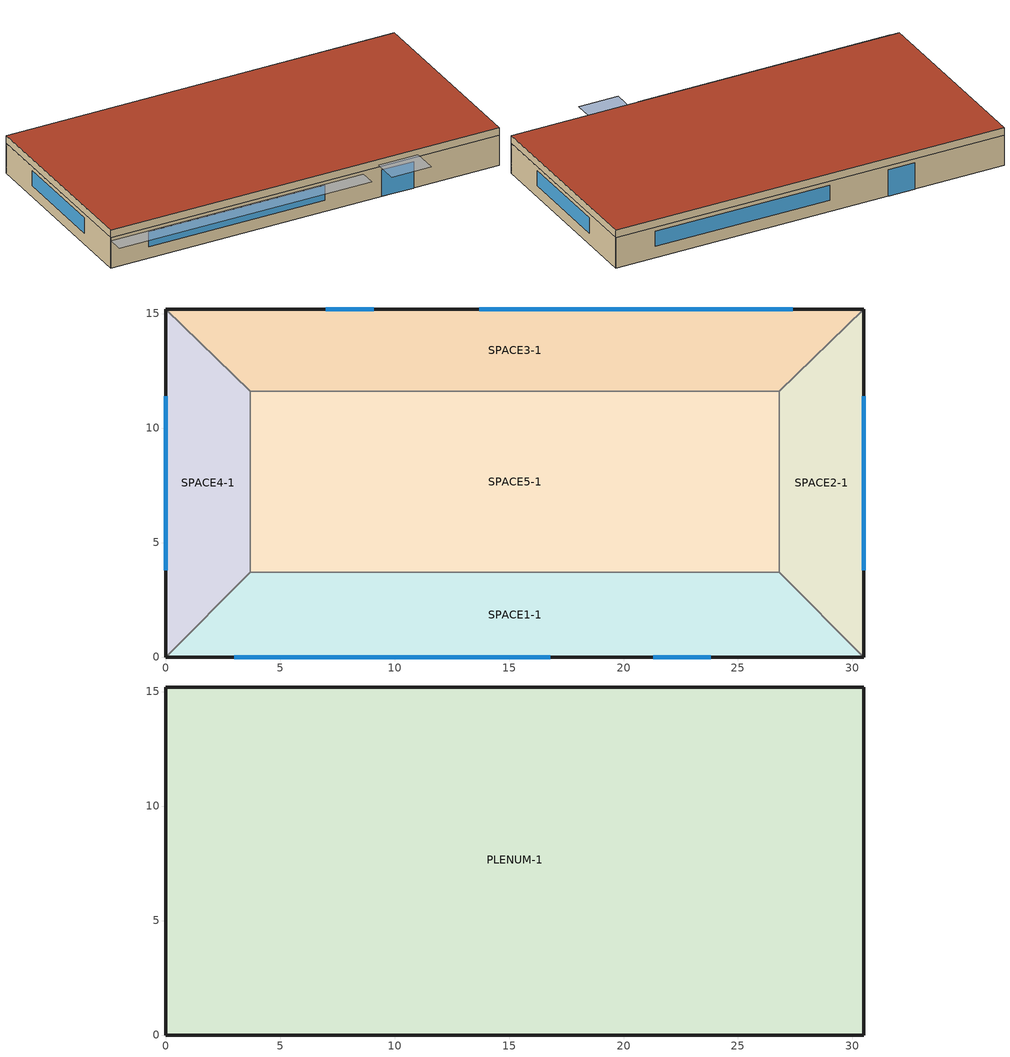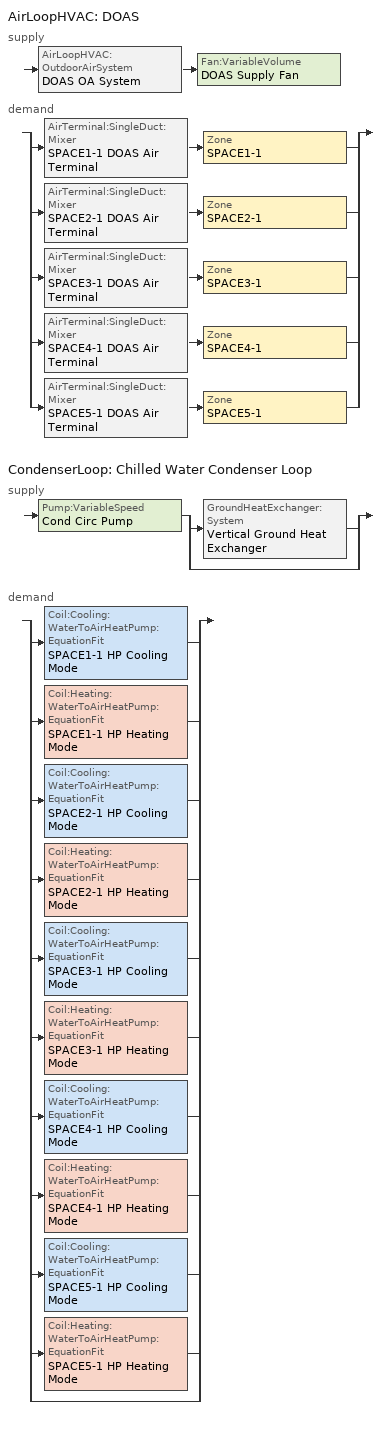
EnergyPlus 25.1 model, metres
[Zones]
SPACE1-1
 floor ground (FLOOR-SLAB-1): 26.8,3.7 30.5,0 0,0 3.7,3.7 z0
 wall outside (WALL-1): 0,0 30.5,0 z0:2.4
 wall to SPACE2-1 (INT-WALL-1): 30.5,0 26.8,3.7 z0:2.4
 wall to SPACE4-1 (INT-WALL-1): 3.7,3.7 0,0 z0:2.4
 wall to SPACE5-1 (INT-WALL-1): 26.8,3.7 3.7,3.7 z0:2.4
 window (Dbl Clr 3mm/13mm Air): 3,0 16.8,0 z0.9:2.1
 window (Sgl Grey 3mm): 21.3,0 23.8,0 z0:2.1
SPACE2-1
 floor ground (FLOOR-SLAB-1): 26.8,11.6 30.5,15.2 30.5,0 26.8,3.7 z0
 wall outside (WALL-1): 30.5,0 30.5,15.2 z0:2.4
 wall to SPACE3-1 (INT-WALL-1): 30.5,15.2 26.8,11.6 z0:2.4
 wall to SPACE5-1 (INT-WALL-1): 26.8,11.6 26.8,3.7 z0:2.4
 window (Dbl Clr 3mm/13mm Air): 30.5,3.8 30.5,11.4 z0.9:2.1
SPACE3-1
 floor ground (FLOOR-SLAB-1): 26.8,11.6 3.7,11.6 0,15.2 30.5,15.2 z0
 wall outside (WALL-1): 30.5,15.2 0,15.2 z0:2.4
 wall to SPACE4-1 (INT-WALL-1): 0,15.2 3.7,11.6 z0:2.4
 wall to SPACE5-1 (INT-WALL-1): 3.7,11.6 26.8,11.6 z0:2.4
 window (Dbl Clr 3mm/13mm Air): 27.4,15.2 13.7,15.2 z0.9:2.1
 window (Sgl Grey 3mm): 9.1,15.2 7,15.2 z0:2.1
SPACE4-1
 floor ground (FLOOR-SLAB-1): 3.7,3.7 0,0 0,15.2 3.7,11.6 z0
 wall outside (WALL-1): 0,15.2 0,0 z0:2.4
 wall to SPACE5-1 (INT-WALL-1): 3.7,3.7 3.7,11.6 z0:2.4
 window (Dbl Clr 3mm/13mm Air): 0,11.4 0,3.8 z0.9:2.1
SPACE5-1
 floor ground (FLOOR-SLAB-1): 26.8,11.6 26.8,3.7 3.7,3.7 3.7,11.6 z0
PLENUM-1
 floor to SPACE1-1 (CLNG-1): 26.8,3.7 30.5,0 0,0 3.7,3.7 z2.4
 floor to SPACE2-1 (CLNG-1): 26.8,11.6 30.5,15.2 30.5,0 26.8,3.7 z2.4
 floor to SPACE3-1 (CLNG-1): 26.8,11.6 3.7,11.6 0,15.2 30.5,15.2 z2.4
 floor to SPACE4-1 (CLNG-1): 3.7,3.7 0,0 0,15.2 3.7,11.6 z2.4
 floor to SPACE5-1 (CLNG-1): 26.8,11.6 26.8,3.7 3.7,3.7 3.7,11.6 z2.4
 wall outside (WALL-1): 0,0 30.5,0 30.5,15.2 0,15.2 0,0 z2.4:3
 roof outside (ROOF-1): 0,15.2 0,0 30.5,0 30.5,15.2 z3
shading: 0,-1.3 0,0 19.8,0 19.8,-1.3 z2.2; 21,-2 21,0 24.1,0 24.1,-2 z2.6
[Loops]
AirLoopHVAC 'DOAS'
 supply: AirLoopHVAC:OutdoorAirSystem 'DOAS OA System' > Fan:VariableVolume 'DOAS Supply Fan'
 demand: split
  | AirTerminal:SingleDuct:Mixer 'SPACE1-1 DOAS Air Terminal' > Zone 'SPACE1-1'
  | AirTerminal:SingleDuct:Mixer 'SPACE2-1 DOAS Air Terminal' > Zone 'SPACE2-1'
  | AirTerminal:SingleDuct:Mixer 'SPACE3-1 DOAS Air Terminal' > Zone 'SPACE3-1'
  | AirTerminal:SingleDuct:Mixer 'SPACE4-1 DOAS Air Terminal' > Zone 'SPACE4-1'
  | AirTerminal:SingleDuct:Mixer 'SPACE5-1 DOAS Air Terminal' > Zone 'SPACE5-1'
CondenserLoop 'Chilled Water Condenser Loop'
 supply: Pump:VariableSpeed 'Cond Circ Pump' > split
  | GroundHeatExchanger:System 'Vertical Ground Heat Exchanger'
  | bypass
 demand: split
  | Coil:Cooling:WaterToAirHeatPump:EquationFit 'SPACE1-1 HP Cooling Mode'
  | Coil:Heating:WaterToAirHeatPump:EquationFit 'SPACE1-1 HP Heating Mode'
  | Coil:Cooling:WaterToAirHeatPump:EquationFit 'SPACE2-1 HP Cooling Mode'
  | Coil:Heating:WaterToAirHeatPump:EquationFit 'SPACE2-1 HP Heating Mode'
  | Coil:Cooling:WaterToAirHeatPump:EquationFit 'SPACE3-1 HP Cooling Mode'
  | Coil:Heating:WaterToAirHeatPump:EquationFit 'SPACE3-1 HP Heating Mode'
  | Coil:Cooling:WaterToAirHeatPump:EquationFit 'SPACE4-1 HP Cooling Mode'
  | Coil:Heating:WaterToAirHeatPump:EquationFit 'SPACE4-1 HP Heating Mode'
  | Coil:Cooling:WaterToAirHeatPump:EquationFit 'SPACE5-1 HP Cooling Mode'
  | Coil:Heating:WaterToAirHeatPump:EquationFit 'SPACE5-1 HP Heating Mode'
  | bypass
[Building]
FPFC with DOAS to Supply Side: North Axis {deg}=30; Terrain=City; Loads Convergence Tolerance Value {W}=0.04; Temperature Convergence Tolerance Value {deltaC}=0.4; Solar Distribution=FullExterior; Maximum Number of Warmup Days=25; Minimum Number of Warmup Days=6
[Site:Location]
CHICAGO_IL_USA TMY2-94846: Latitude {deg}=41.78; Longitude {deg}=-87.75; Time Zone {hr}=-6; Elevation {m}=190
[SizingPeriod:DesignDay] Day of Month=21; Humidity Condition Type=Wetbulb; Barometric Pressure {Pa}=99063; Rain Indicator=No; Snow Indicator=No; Daylight Saving Time Indicator=No; Solar Model Indicator=ASHRAEClearSky
Name | Month | Day Type | Maximum Dry-Bulb Temperature {C} | Daily Dry-Bulb Temperature Range {deltaC} | Wetbulb or DewPoint at Maximum Dry-Bulb {C} | Wind Speed {m/s} | Wind Direction {deg} | Sky Clearness
CHICAGO_IL_USA Annual Heating 99% Design Conditions DB | 1 | WinterDesignDay | -17.3 | 0 | -17.3 | 4.9 | 270 | 0
CHICAGO_IL_USA Annual Cooling 1% Design Conditions DB/MCWB | 7 | SummerDesignDay | 31.5 | 10.7 | 23 | 5.3 | 230 | 1
[Site:GroundTemperature:BuildingSurface]
21.5, 21.4, 21.5, 21.5, 22, 22.9, 23, 23.1, 23.1, 22.2, 21.7, 21.6
[Site:GroundTemperature:Deep]
16.5, 16.5, 16.5, 16.5, 16.5, 16.5, 16.5, 16.5, 16.5, 16.5, 16.5, 16.5
[Site:GroundTemperature:Undisturbed:KusudaAchenbach]
Vertical Ground Heat Exchanger Ground Temps: 0.692626, 920, 2551.09, 13.375, 3.2, 8
[Material] Thermal Absorptance=0.9
Name | Roughness | Thickness {m} | Conductivity {W/m-K} | Density {kg/m3} | Specific Heat {J/kg-K} | Solar Absorptance | Visible Absorptance
RG01 | Rough | 0.0127 | 1.442 | 881 | 1674 | 0.65 | 0.65
BR01 | VeryRough | 0.0095 | 0.162 | 1121 | 1464 | 0.7 | 0.7
IN46 | VeryRough | 0.0762 | 0.023 | 24 | 1590 | 0.5 | 0.5
WD01 | MediumSmooth | 0.0191 | 0.115 | 513 | 1381 | 0.78 | 0.78
PW03 | MediumSmooth | 0.0127 | 0.115 | 545 | 1213 | 0.78 | 0.78
IN02 | Rough | 0.0901 | 0.043 | 10 | 837 | 0.75 | 0.75
GP01 | MediumSmooth | 0.0127 | 0.16 | 801 | 837 | 0.75 | 0.75
GP02 | MediumSmooth | 0.0159 | 0.16 | 801 | 837 | 0.75 | 0.75
CC03 | MediumRough | 0.1016 | 1.31 | 2243 | 837 | 0.65 | 0.65
[Material:NoMass]
MAT-CLNG-1: Roughness=Rough; Thermal Resistance {m2-K/W}=0.652259; Thermal Absorptance=0.65; Solar Absorptance=0.65; Visible Absorptance=0.65
[Material:AirGap]
AL21: Thermal Resistance {m2-K/W}=0.157
[WindowMaterial:Glazing] Optical Data Type=SpectralAverage; Thickness {m}=0.003; Infrared Transmittance at Normal Incidence=0; Front Side Infrared Hemispherical Emissivity=0.84; Back Side Infrared Hemispherical Emissivity=0.84; Conductivity {W/m-K}=0.9
Name | Solar Transmittance at Normal Incidence | Front Side Solar Reflectance at Normal Incidence | Back Side Solar Reflectance at Normal Incidence | Visible Transmittance at Normal Incidence | Front Side Visible Reflectance at Normal Incidence | Back Side Visible Reflectance at Normal Incidence
CLEAR 3MM | 0.837 | 0.075 | 0.075 | 0.898 | 0.081 | 0.081
GREY 3MM | 0.626 | 0.061 | 0.061 | 0.611 | 0.061 | 0.061
[WindowMaterial:Gas]
AIR 13MM: Gas Type=Air; Thickness {m}=0.0127
[Construction]
ROOF-1: RG01, BR01, IN46, WD01
WALL-1: WD01, PW03, IN02, GP01
CLNG-1: MAT-CLNG-1
FLOOR-SLAB-1: CC03
INT-WALL-1: GP02, AL21, GP02
Dbl Clr 3mm/13mm Air: CLEAR 3MM, AIR 13MM, CLEAR 3MM
Sgl Grey 3mm: GREY 3MM
[Zone] Type=1; Multiplier=1
Name | Ceiling Height {m} | Volume {m3}
PLENUM-1 | 0.6096 | 283.2
SPACE1-1; SPACE3-1 | 2.4384 | 239.247
SPACE2-1; SPACE4-1 | 2.4384 | 103.311
SPACE5-1 | 2.4384 | 447.683
[People] Number of People Schedule=OCCUPY-1; Number of People Calculation Method=people; Fraction Radiant=0.3; Activity Level Schedule=ActSchd
Name | Zone or ZoneList or Space or SpaceList | Number of People
SPACE1-1 People 1 | SPACE1-1 | 11
SPACE2-1 People 1 | SPACE2-1 | 5
SPACE3-1 People 1 | SPACE3-1 | 11
SPACE4-1 People 1 | SPACE4-1 | 5
SPACE5-1 People 1 | SPACE5-1 | 20
[Lights] Schedule=LIGHTS-1; Design Level Calculation Method=LightingLevel; Return Air Fraction=0; Fraction Radiant=0.59; Fraction Visible=0.2; Fraction Replaceable=0
Name | Zone or ZoneList or Space or SpaceList | Lighting Level {W}
SPACE1-1 Lights 1 | SPACE1-1 | 1584
SPACE2-1 Lights 1 | SPACE2-1 | 684
SPACE3-1 Lights 1 | SPACE3-1 | 1584
SPACE4-1 Lights 1 | SPACE4-1 | 684
SPACE5-1 Lights 1 | SPACE5-1 | 2964
[ElectricEquipment] Schedule=EQUIP-1; Design Level Calculation Method=EquipmentLevel; Fraction Latent=0; Fraction Radiant=0.3; Fraction Lost=0
Name | Zone or ZoneList or Space or SpaceList | Design Level {W}
SPACE1-1 ElecEq 1 | SPACE1-1 | 1056
SPACE2-1 ElecEq 1 | SPACE2-1 | 456
SPACE3-1 ElecEq 1 | SPACE3-1 | 1056
SPACE4-1 ElecEq 1 | SPACE4-1 | 456
SPACE5-1 ElecEq 1 | SPACE5-1 | 1976
[ZoneInfiltration:DesignFlowRate] Schedule=INFIL-SCH; Design Flow Rate Calculation Method=flow/zone; Constant Term Coefficient=0; Temperature Term Coefficient=0; Velocity Term Coefficient=0.2237; Velocity Squared Term Coefficient=0
Name | Zone or ZoneList or Space or SpaceList | Design Flow Rate {m3/s}
SPACE1-1 Infil 1 | SPACE1-1 | 0.0167
SPACE2-1 Infil 1 | SPACE2-1 | 0.00717
SPACE3-1 Infil 1 | SPACE3-1 | 0.0167
SPACE4-1 Infil 1 | SPACE4-1 | 0.00717
SPACE5-1 Infil 1 | SPACE5-1 | 0.031089
[DesignSpecification:OutdoorAir] Outdoor Air Method=flow/person; Outdoor Air Flow per Person {m3/s-person}=0.00944; Outdoor Air Flow per Zone Floor Area {m3/s-m2}=0; Outdoor Air Flow per Zone {m3/s}=0
SZ DSOA SPACE1-1; SZ DSOA SPACE2-1; SZ DSOA SPACE3-1; SZ DSOA SPACE4-1; SZ DSOA SPACE5-1
[DesignSpecification:ZoneAirDistribution]
ZoneAirDistribution: Zone Air Distribution Effectiveness in Cooling Mode=1; Zone Air Distribution Effectiveness in Heating Mode=1; Zone Secondary Recirculation Fraction=0
[Sizing:Zone] Zone Cooling Design Supply Air Temperature Input Method=SupplyAirTemperature; Zone Cooling Design Supply Air Temperature {C}=12.5; Zone Heating Design Supply Air Temperature Input Method=SupplyAirTemperature; Zone Heating Design Supply Air Temperature {C}=50; Zone Cooling Design Supply Air Humidity Ratio {kgWater/kgDryAir}=0.008; Zone Heating Design Supply Air Humidity Ratio {kgWater/kgDryAir}=0.008; Cooling Design Air Flow Method=DesignDay; Cooling Design Air Flow Rate {m3/s}=0; Cooling Minimum Air Flow Fraction=0; Heating Design Air Flow Method=DesignDay; Heating Design Air Flow Rate {m3/s}=0; Heating Maximum Air Flow Fraction=0; Design Specification Zone Air Distribution Object=ZoneAirDistribution
Name | Design Specification Outdoor Air Object | Account for Dedicated Outdoor Air System | Dedicated Outdoor Air System Control Strategy | Dedicated Outdoor Air Low Setpoint Temperature for Design {C} | Dedicated Outdoor Air High Setpoint Temperature for Design {C}
SPACE1-1 | SZ DSOA SPACE1-1 | Yes | ColdSupplyAir | 13.8 | 15.6
SPACE2-1 | SZ DSOA SPACE2-1 | Yes | ColdSupplyAir | 13.8 | 15.6
SPACE3-1 | SZ DSOA SPACE3-1 | Yes | ColdSupplyAir | 13.8 | 15.6
SPACE4-1 | SZ DSOA SPACE4-1 | Yes | ColdSupplyAir | 13.8 | 15.6
SPACE5-1 | SZ DSOA SPACE5-1 | No | NeutralSupplyAir | autosize | autosize
[Sizing:System]
DOAS: Type of Load to Size On=VentilationRequirement; Design Outdoor Air Flow Rate {m3/s}=autosize; Central Heating Maximum System Air Flow Ratio=1; Preheat Design Temperature {C}=2; Preheat Design Humidity Ratio {kgWater/kgDryAir}=0.008; Precool Design Temperature {C}=11; Precool Design Humidity Ratio {kgWater/kgDryAir}=0.008; Central Cooling Design Supply Air Temperature {C}=12.8; Central Heating Design Supply Air Temperature {C}=12.2; Type of Zone Sum to Use=NonCoincident; 100% Outdoor Air in Cooling=Yes; 100% Outdoor Air in Heating=Yes; Central Cooling Design Supply Air Humidity Ratio {kgWater/kgDryAir}=0.00924; Central Heating Design Supply Air Humidity Ratio {kgWater/kgDryAir}=0.003; Cooling Supply Air Flow Rate Method=DesignDay; Cooling Supply Air Flow Rate {m3/s}=0; Heating Supply Air Flow Rate Method=DesignDay; Heating Supply Air Flow Rate {m3/s}=0; System Outdoor Air Method=ZoneSum; Zone Maximum Outdoor Air Fraction=1; Cooling Design Capacity Method=CoolingDesignCapacity; Cooling Design Capacity {W}=autosize; Heating Design Capacity Method=HeatingDesignCapacity; Heating Design Capacity {W}=autosize; Central Cooling Capacity Control Method=OnOff
[Sizing:Plant]
Chilled Water Condenser Loop: Loop Type=Condenser; Design Loop Exit Temperature {C}=29.4; Loop Design Temperature Difference {deltaC}=5.6
[ZoneControl:Thermostat] Control Type Schedule=HVACTemplate-Always 4; Control 1=All Zones Dual SP Control
Name | Zone or ZoneList
SPACE1-1 Thermostat | SPACE1-1
SPACE2-1 Thermostat | SPACE2-1
SPACE3-1 Thermostat | SPACE3-1
SPACE4-1 Thermostat | SPACE4-1
SPACE5-1 Thermostat | SPACE5-1
[ThermostatSetpoint:DualSetpoint]
All Zones Dual SP Control: Heating Setpoint Temperature Schedule=Htg-SetP-Sch; Cooling Setpoint Temperature Schedule=Clg-SetP-Sch
[ZoneHVAC:WaterToAirHeatPump] Availability Schedule=FanAvailSched; Cooling Supply Air Flow Rate {m3/s}=Autosize; Heating Supply Air Flow Rate {m3/s}=Autosize; Cooling Outdoor Air Flow Rate {m3/s}=0; Heating Outdoor Air Flow Rate {m3/s}=0; No Load Outdoor Air Flow Rate {m3/s}=0; Maximum Supply Air Temperature from Supplemental Heater {C}=50; Maximum Outdoor Dry-Bulb Temperature for Supplemental Heater Operation {C}=20; Fan Placement=BlowThrough; Supply Air Fan Operating Mode Schedule=CyclingFanSch
Name | Supply Air Fan | Heating Coil | Cooling Coil | Supplemental Heating Coil
SPACE1-1 Heat Pump | SPACE1-1 Supply Fan | SPACE1-1 HP Heating Mode | SPACE1-1 HP Cooling Mode | SPACE1-1 HP Supp Coil
SPACE2-1 Heat Pump | SPACE2-1 Supply Fan | SPACE2-1 HP Heating Mode | SPACE2-1 HP Cooling Mode | SPACE2-1 HP Supp Coil
SPACE3-1 Heat Pump | SPACE3-1 Supply Fan | SPACE3-1 HP Heating Mode | SPACE3-1 HP Cooling Mode | SPACE3-1 HP Supp Coil
SPACE4-1 Heat Pump | SPACE4-1 Supply Fan | SPACE4-1 HP Heating Mode | SPACE4-1 HP Cooling Mode | SPACE4-1 HP Supp Coil
SPACE5-1 Heat Pump | SPACE5-1 Supply Fan | SPACE5-1 HP Heating Mode | SPACE5-1 HP Cooling Mode | SPACE5-1 HP Supp Coil
[AirTerminal:SingleDuct:Mixer] Mixer Connection Type=SupplySide
Name | ZoneHVAC Unit Object
SPACE1-1 DOAS Air Terminal | SPACE1-1 Heat Pump
SPACE2-1 DOAS Air Terminal | SPACE2-1 Heat Pump
SPACE3-1 DOAS Air Terminal | SPACE3-1 Heat Pump
SPACE4-1 DOAS Air Terminal | SPACE4-1 Heat Pump
SPACE5-1 DOAS Air Terminal | SPACE5-1 Heat Pump
[Zone equipment]
SPACE1-1: SPACE1-1 DOAS Air Terminal, SPACE1-1 Heat Pump
SPACE2-1: SPACE2-1 DOAS Air Terminal, SPACE2-1 Heat Pump
SPACE3-1: SPACE3-1 DOAS Air Terminal, SPACE3-1 Heat Pump
SPACE4-1: SPACE4-1 DOAS Air Terminal, SPACE4-1 Heat Pump
SPACE5-1: SPACE5-1 DOAS Air Terminal, SPACE5-1 Heat Pump
[Fan:VariableVolume]
DOAS Supply Fan: Availability Schedule=FanAvailSched; Fan Total Efficiency=0.7; Pressure Rise {Pa}=1000; Maximum Flow Rate {m3/s}=autosize; Fan Power Minimum Flow Rate Input Method=Fraction; Fan Power Minimum Flow Fraction=0; Motor Efficiency=0.9; Motor In Airstream Fraction=1; Fan Power Coefficient 1=0.00153024; Fan Power Coefficient 2=0.00520806; Fan Power Coefficient 3=1.10862; Fan Power Coefficient 4=-0.116356; Fan Power Coefficient 5=0
[Fan:OnOff] Availability Schedule=FanAvailSched; Fan Total Efficiency=0.7; Pressure Rise {Pa}=75; Maximum Flow Rate {m3/s}=autosize; Motor Efficiency=0.9; Motor In Airstream Fraction=1
SPACE1-1 Supply Fan; SPACE2-1 Supply Fan; SPACE3-1 Supply Fan; SPACE4-1 Supply Fan; SPACE5-1 Supply Fan
[Coil:Heating:Fuel] Availability Schedule=FanAvailSched; Fuel Type=NaturalGas; Burner Efficiency=0.8; Nominal Capacity {W}=autosize
SPACE1-1 HP Supp Coil; SPACE2-1 HP Supp Coil; SPACE3-1 HP Supp Coil; SPACE4-1 HP Supp Coil; SPACE5-1 HP Supp Coil
[Coil:Cooling:WaterToAirHeatPump:EquationFit] Rated Air Flow Rate {m3/s}=Autosize; Rated Water Flow Rate {m3/s}=Autosize; Gross Rated Total Cooling Capacity {W}=Autosize; Gross Rated Sensible Cooling Capacity {W}=Autosize; Gross Rated Cooling COP {W/W}=5.12; Rated Entering Water Temperature {C}=30; Rated Entering Air Dry-Bulb Temperature {C}=27; Rated Entering Air Wet-Bulb Temperature {C}=19; Total Cooling Capacity Curve=TotCoolCapCurve; Sensible Cooling Capacity Curve=CoolSensCapCurve; Cooling Power Consumption Curve=CoolPowCurve; Part Load Fraction Correlation Curve=HPACCOOLPLFFPLR; Nominal Time for Condensate Removal to Begin {s}=0; Ratio of Initial Moisture Evaporation Rate and Steady State Latent Capacity=0; Maximum Cycling Rate {cycles/hr}=2.5; Latent Capacity Time Constant {s}=60; Fan Delay Time {s}=60
SPACE1-1 HP Cooling Mode; SPACE2-1 HP Cooling Mode; SPACE3-1 HP Cooling Mode; SPACE4-1 HP Cooling Mode; SPACE5-1 HP Cooling Mode
[Coil:Heating:WaterToAirHeatPump:EquationFit] Rated Air Flow Rate {m3/s}=Autosize; Rated Water Flow Rate {m3/s}=Autosize; Gross Rated Heating Capacity {W}=Autosize; Gross Rated Heating COP {W/W}=4.75; Rated Entering Water Temperature {C}=20; Rated Entering Air Dry-Bulb Temperature {C}=20; Ratio of Rated Heating Capacity to Rated Cooling Capacity=1; Heating Capacity Curve=HeatCapCurve; Heating Power Consumption Curve=HeatPowCurve; Part Load Fraction Correlation Curve=HPACHEATPLFFPLR
SPACE1-1 HP Heating Mode; SPACE2-1 HP Heating Mode; SPACE3-1 HP Heating Mode; SPACE4-1 HP Heating Mode; SPACE5-1 HP Heating Mode
[HeatExchanger:AirToAir:SensibleAndLatent]
DOAS Heat Recovery: Availability Schedule=HVACTemplate-Always 1; Nominal Supply Air Flow Rate {m3/s}=autosize; Sensible Effectiveness at 100% Heating Air Flow=0.7; Latent Effectiveness at 100% Heating Air Flow=0.65; Sensible Effectiveness at 100% Cooling Air Flow=0.7; Latent Effectiveness at 100% Cooling Air Flow=0.65; Nominal Electric Power {W}=0; Supply Air Outlet Temperature Control=No; Heat Exchanger Type=Plate; Frost Control Type=MinimumExhaustTemperature; Threshold Temperature {C}=1.7; Initial Defrost Time Fraction=0.083; Rate of Defrost Time Fraction Increase {1/K}=0.012; Economizer Lockout=Yes; Sensible Effectiveness of Heating Air Flow Curve=SenEffectivenessTable; Latent Effectiveness of Heating Air Flow Curve=LatEffectivenessTable; Sensible Effectiveness of Cooling Air Flow Curve=SenEffectivenessTable; Latent Effectiveness of Cooling Air Flow Curve=LatEffectivenessTable
[Controller:OutdoorAir]
DOAS OA Controller: Minimum Outdoor Air Flow Rate {m3/s}=autosize; Maximum Outdoor Air Flow Rate {m3/s}=autosize; Economizer Control Type=NoEconomizer; Economizer Control Action Type=ModulateFlow; Economizer Minimum Limit Dry-Bulb Temperature {C}=12.2; Lockout Type=NoLockout; Minimum Limit Type=ProportionalMinimum
[AirLoopHVAC]
DOAS: Design Supply Air Flow Rate {m3/s}=autosize
[Pump:VariableSpeed]
Cond Circ Pump: Design Maximum Flow Rate {m3/s}=0.004; Design Pump Head {Pa}=5000; Design Power Consumption {W}=25; Motor Efficiency=0.87; Fraction of Motor Inefficiencies to Fluid Stream=0; Coefficient 1 of the Part Load Performance Curve=0; Coefficient 2 of the Part Load Performance Curve=1; Coefficient 3 of the Part Load Performance Curve=0; Coefficient 4 of the Part Load Performance Curve=0; Design Minimum Flow Rate {m3/s}=0; Pump Control Type=INTERMITTENT
[GroundHeatExchanger:System]
Vertical Ground Heat Exchanger: Design Flow Rate {m3/s}=0.00033; Undisturbed Ground Temperature Model Type=Site:GroundTemperature:Undisturbed:KusudaAchenbach; Undisturbed Ground Temperature Model=Vertical Ground Heat Exchanger Ground Temps; Ground Thermal Conductivity {W/m-K}=0.692626; Ground Thermal Heat Capacity {J/m3-K}=2.347e+06; GHE:Vertical:ResponseFactors Object=Vertical Ground Heat Exchanger g-functions
[GroundHeatExchanger:Vertical:Properties]
Vertical Ground Heat Exchanger Props: Depth of Top of Borehole {m}=1; Borehole Length {m}=76.2; Borehole Diameter {m}=0.127016; Grout Thermal Conductivity {W/m-K}=0.692626; Grout Thermal Heat Capacity {J/m3-K}=3.90E+06; Pipe Thermal Conductivity {W/m-K}=0.391312; Pipe Thermal Heat Capacity {J/m3-K}=1.542e+06; Pipe Outer Diameter {m}=0.0266667; Pipe Thickness {m}=0.00241285; U-Tube Distance {m}=0.051225
[GroundHeatExchanger:ResponseFactors]
Vertical Ground Heat Exchanger g-functions: GHE:Vertical:Properties Object=Vertical Ground Heat Exchanger Props; Number of Boreholes=24; G-Function Reference Ratio=0.0005; g-Function Ln(T/Ts) Value 1=-15.2996; g-Function g Value 1=-0.348322; g-Function Ln(T/Ts) Value 2=-14.201; g-Function g Value 2=0.022208; g-Function Ln(T/Ts) Value 3=-13.2202; g-Function g Value 3=0.412345; g-Function Ln(T/Ts) Value 4=-12.2086; g-Function g Value 4=0.867498; g-Function Ln(T/Ts) Value 5=-11.1888; g-Function g Value 5=1.357839; g-Function Ln(T/Ts) Value 6=-10.1816; g-Function g Value 6=1.852024; g-Function Ln(T/Ts) Value 7=-9.1815; g-Function g Value 7=2.345656; g-Function Ln(T/Ts) Value 8=-8.6809; g-Function g Value 8=2.593958; g-Function Ln(T/Ts) Value 9=-8.5; g-Function g Value 9=2.679; g-Function Ln(T/Ts) Value 10=-7.8; g-Function g Value 10=3.023; g-Function Ln(T/Ts) Value 11=-7.2; g-Function g Value 11=3.32; g-Function Ln(T/Ts) Value 12=-6.5; g-Function g Value 12=3.681; g-Function Ln(T/Ts) Value 13=-5.9; g-Function g Value 13=4.071; g-Function Ln(T/Ts) Value 14=-5.2; g-Function g Value 14=4.828; g-Function Ln(T/Ts) Value 15=-4.5; g-Function g Value 15=6.253; g-Function Ln(T/Ts) Value 16=-3.963; g-Function g Value 16=7.894; g-Function Ln(T/Ts) Value 17=-3.27; g-Function g Value 17=11.82; g-Function Ln(T/Ts) Value 18=-2.864; g-Function g Value 18=15.117; g-Function Ln(T/Ts) Value 19=-2.577; g-Function g Value 19=18.006; g-Function Ln(T/Ts) Value 20=-2.171; g-Function g Value 20=22.887; g-Function Ln(T/Ts) Value 21=-1.884; g-Function g Value 21=26.924; g-Function Ln(T/Ts) Value 22=-1.191; g-Function g Value 22=38.004; g-Function Ln(T/Ts) Value 23=-0.497; g-Function g Value 23=49.919; g-Function Ln(T/Ts) Value 24=-0.274; g-Function g Value 24=53.407; g-Function Ln(T/Ts) Value 25=-0.051; g-Function g Value 25=56.632; g-Function Ln(T/Ts) Value 26=0.196; g-Function g Value 26=59.825; g-Function Ln(T/Ts) Value 27=0.419; g-Function g Value 27=62.349; g-Function Ln(T/Ts) Value 28=0.642; g-Function g Value 28=64.524; g-Function Ln(T/Ts) Value 29=0.873; g-Function g Value 29=66.412; g-Function Ln(T/Ts) Value 30=1.112; g-Function g Value 30=67.993; g-Function Ln(T/Ts) Value 31=1.335; g-Function g Value 31=69.162; g-Function Ln(T/Ts) Value 32=1.679; g-Function g Value 32=70.476; g-Function Ln(T/Ts) Value 33=2.028; g-Function g Value 33=71.361; g-Function Ln(T/Ts) Value 34=2.275; g-Function g Value 34=71.79; g-Function Ln(T/Ts) Value 35=3.003; g-Function g Value 35=72.511
[CondenserLoop]
Chilled Water Condenser Loop: Fluid Type=Water; Condenser Equipment Operation Scheme=Tower Loop Operation; Maximum Loop Temperature {C}=80; Minimum Loop Temperature {C}=1; Maximum Loop Flow Rate {m3/s}=0.004; Minimum Loop Flow Rate {m3/s}=0; Condenser Loop Volume {m3}=autocalculate; Load Distribution Scheme=SequentialLoad
[CondenserEquipmentList]
All Towers: Vertical Ground Heat Exchanger
[PlantEquipmentOperation:Uncontrolled]
Year Round Tower Operation: Equipment List=All Towers
[CondenserEquipmentOperationSchemes]
Tower Loop Operation: Control Scheme 1=Year Round Tower Operation; Control Scheme 1 Schedule=HVACTemplate-Always 1
[AvailabilityManager:Scheduled]
DOAS Availability: Schedule=FanAvailSched
[SetpointManager:Scheduled]
DOAS Cooling Supply Air Temp Manager: Control Variable=Temperature; Schedule=Always 21.1; Setpoint Node or NodeList=DOAS Mixed Air Outlet
[SetpointManager:FollowGroundTemperature]
MyCondenserControl: Control Variable=Temperature; Offset Temperature Difference {deltaC}=0; Maximum Setpoint Temperature {C}=80; Minimum Setpoint Temperature {C}=10; Setpoint Node or NodeList=Condenser Supply Outlet Node
[Schedule:Compact]
OCCUPY-1: Through: 12/31, For: WeekDays SummerDesignDay CustomDay1 CustomDay2, Until: 8:00, 0, Until: 11:00, 1, Until: 12:00, 0.8, Until: 13:00, 0.4, Until: 14:00, 0.8, Until: 18:00, 1, Until: 19:00, 0.5, Until: 21:00, 0.1, Until: 24:00, 0, For: Weekends WinterDesignDay Holiday, Until: 24:00, 0
LIGHTS-1: Through: 12/31, For: WeekDays SummerDesignDay CustomDay1 CustomDay2, Until: 8:00, 0.05, Until: 9:00, 0.9, Until: 10:00, 0.95, Until: 11:00, 1, Until: 12:00, 0.95, Until: 13:00, 0.8, Until: 14:00, 0.9, Until: 18:00, 1, Until: 19:00, 0.6, Until: 21:00, 0.4, Until: 24:00, 0.05, For: Weekends WinterDesignDay Holiday, Until: 24:00, 0.05
EQUIP-1: Through: 12/31, For: WeekDays SummerDesignDay CustomDay1 CustomDay2, Until: 8:00, 0.02, Until: 9:00, 0.4, Until: 14:00, 0.9, Until: 15:00, 0.8, Until: 16:00, 0.7, Until: 18:00, 0.5, Until: 21:00, 0.3, Until: 24:00, 0.02, For: Weekends WinterDesignDay Holiday, Until: 24:00, 0.02
INFIL-SCH: Through: 12/31, For: WeekDays CustomDay1 CustomDay2, Until: 7:00, 1, Until: 21:00, 0, Until: 24:00, 1, For: Weekends Holiday, Until: 24:00, 1, For: SummerDesignDay, Until: 24:00, 1, For: WinterDesignDay, Until: 24:00, 1
ActSchd: Through: 12/31, For: AllDays, Until: 24:00, 117.24
Htg-SetP-Sch: Through: 12/31, For: WeekDays CustomDay1 CustomDay2, Until: 6:00, 13, Until: 7:00, 18, Until: 21:00, 23, Until: 24:00, 13, For: WeekEnds Holiday, Until: 24:00, 13, For: SummerDesignDay, Until: 24:00, 13, For: WinterDesignDay, Until: 24:00, 23
Clg-SetP-Sch: Through: 12/31, For: WeekDays CustomDay1 CustomDay2, Until: 7:00, 32, Until: 21:00, 24, Until: 24:00, 32, For: WeekEnds Holiday, Until: 24:00, 32, For: SummerDesignDay, Until: 24:00, 24, For: WinterDesignDay, Until: 24:00, 32
FanAvailSched: Through: 12/31, For: WeekDays CustomDay1 CustomDay2, Until: 7:00, 0, Until: 21:00, 1, Until: 24:00, 0, For: Weekends Holiday, Until: 24:00, 0, For: SummerDesignDay, Until: 24:00, 1, For: WinterDesignDay, Until: 24:00, 1
HVACTemplate-Always 1: Through: 12/31, For: AllDays, Until: 24:00, 1
HVACTemplate-Always 4: Through: 12/31, For: AllDays, Until: 24:00, 4
Always 21.1: Through: 12/31, For: AllDays, Until: 24:00, 21.1
CyclingFanSch: Through: 12/31, For: AllDays, Until: 24:00, 0
[Curve:Quadratic] Coefficient1 Constant=0.75; Coefficient2 x=0.25; Coefficient3 x**2=0; Minimum Value of x=0; Maximum Value of x=1
HPACCOOLPLFFPLR; HPACHEATPLFFPLR
[Curve:QuadLinear] Coefficient5 z=0; Minimum Value of w=-100; Maximum Value of w=100; Minimum Value of x=-100; Maximum Value of x=100; Minimum Value of y=0; Maximum Value of y=100; Minimum Value of z=0; Maximum Value of z=100; Minimum Curve Output=0; Maximum Curve Output=38
Name | Coefficient1 Constant | Coefficient2 w | Coefficient3 x | Coefficient4 y
TotCoolCapCurve | -9.32564 | 11.0881 | -1.75195 | 0.76082
CoolPowCurve | -3.25323 | -0.990977 | 4.03829 | 0.952179
HeatCapCurve | -1.30782 | -2.37468 | 4.00919 | 0.615581
HeatPowCurve | -2.17352 | 0.830808 | 1.56828 | 0.68971
[Curve:QuintLinear]
CoolSensCapCurve: Coefficient1 Constant=-5.26563; Coefficient2 v=17.3118; Coefficient3 w=-11.4497; Coefficient4 x=-0.944805; Coefficient5 y=0.739607; Coefficient6 z=0; Minimum Value of v=-100; Maximum Value of v=100; Minimum Value of w=-100; Maximum Value of w=100; Minimum Value of x=-100; Maximum Value of x=100; Minimum Value of y=0; Maximum Value of y=100; Minimum Value of z=0; Maximum Value of z=100; Minimum Curve Output=0; Maximum Curve Output=38
[Table:IndependentVariable]
airFlowRatio: Linear, Linear, 0, 10, Dimensionless, 0.75, 1
[Table:IndependentVariableList]
effectiveness_IndependentVariableList: airFlowRatio
[Table:Lookup]
SenEffectivenessTable: effectiveness_IndependentVariableList, DivisorOnly, 0.7, 0, 10, Dimensionless, 0.75, 0.7
LatEffectivenessTable: effectiveness_IndependentVariableList, DivisorOnly, 0.65, 0, 10, Dimensionless, 0.7, 0.65
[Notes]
DOAToWaterToAirSupply.idf
Basic file description:  1 story building divided into 4 exterior and one interior conditioned zones and return plenum
Illustrates the use of a dedicated outdoor air system  (DOAS) with water to air heatpumps (WLHP)
The DOAS air is ducted to the outlet side of the WLHP units and mixed with the WLHP outlet
through the use of supply side mixer terminal units.
Highlights:              DOAS ducted to outlet side of zonal water to air heat pumps using AirTerminal:SingleDuct:Mixer
Simulation Location/Run: CHICAGO_IL_USA TMY2-94846, 2 design days, 2 run periods,
Run Control executes the run periods using the weather file
Location:                Chicago, IL
Design Days:             CHICAGO_IL_USA Annual Heating 99% Design Conditions DB, MaxDB= -17.3°C
CHICAGO_IL_USA Annual Cooling 1% Design Conditions, MaxDB=  31.5°C MCWB=  23.0°C
Run Period (Weather File): Winter 1/14, Summer 7/7, CHICAGO_IL_USA TMY2-94846
Run Control:             Zone and System sizing with weather file run control (no design days run)
Building: Single floor rectangular building 100 ft x 50 ft. 5 zones - 4 exterior, 1 interior, zone height 8 feet.
Exterior zone depth is 12 feet. There is a 2 foot high return plenum: the overall building height is
10 feet. There are windows on all 4 facades; the south and north facades have glass doors.
The south facing glass is shaded by overhangs. The walls are woodshingle over plywood, R11 insulation,
and gypboard. The roof is a gravel built up roof with R-3 mineral board insulation and plywood sheathing.
The windows are of various single and double pane construction with 3mm and 6mm glass and either 6mm or
13mm argon or air gap.  The window to wall ratio is approximately 0.29.
The south wall and door have overhangs.
The building is oriented 30 degrees east of north.
Floor Area:        463.6 m2 (5000 ft2)
Number of Stories: 1
Zone Description Details:
Internal gains description:     lighting is 1.5 watts/ft2, office equip is 1.0 watts/ft2. There is 1 occupant
per 100 ft2 of floor area. The infiltration is 0.25 air changes per hour.
Interzone Surfaces:             6 interzone surfaces (see diagram)
Internal Mass:                  None
Windows:                        4 ea.: 1) Double pane clear, 3mm glass, 13mm air gap
2) Double pane clear, 3mm glass, 13mm argon gap
3) Double pane clear, 6mm glass, 6mm air gap
4) Double pane lowE,  6mm lowE glass outside, 6mm air gap, 6mm clear glass
Doors:                          2 ea.:    Single pane grey,  3mm glass
Detached Shading:               None
Daylight:                       None
Natural Ventilation:            None
Compact Schedules:              Yes
HVAC:                           Water to air heat pumps in each zone and a dedicated outdoor air system with
heat recovery and standard VAV fan. There are no central HVAC heating or cooling coils.
There is no conventional central plant. There is a single water loop running between the
zone WLHPs and a ground heat exchanger.
Zonal Equipment:                Yes
Central Air Handling Equipment: Yes
System Equipment Autosize:      Yes
Purchased Cooling:              None
Purchased Heating:              None
Coils:                          Yes
Pumps:                          Yes
Standard Reports:               All
Timestep or Hourly Variables:   Hourly
Time bins Report:               None
HTML Report:                    Yes
Environmental Emissions:        None
Utility Tariffs:                None
